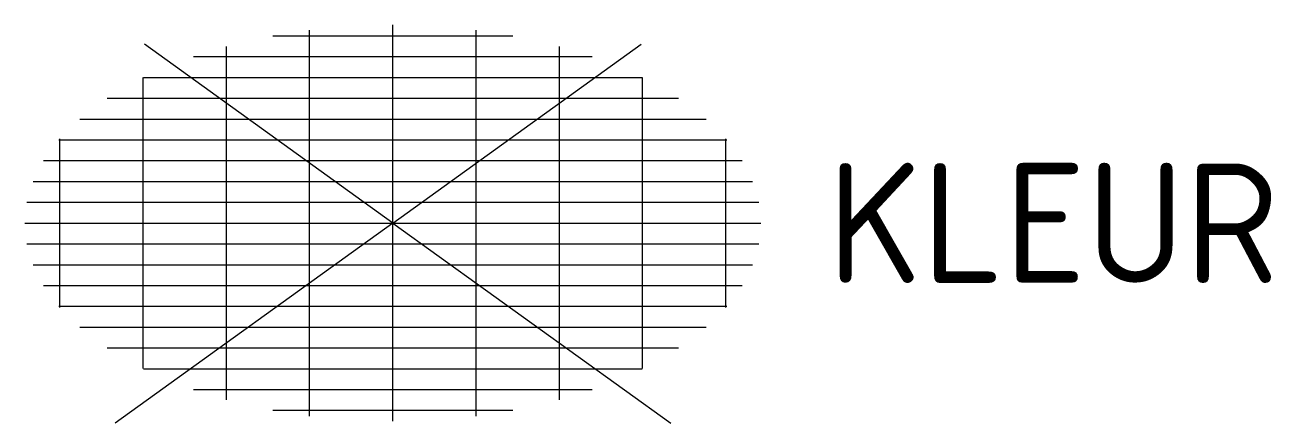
# Model space of a CAD drawing. Header units: metres. Extents: x -5.5 to 13.2, y -3 to 3.
import ezdxf
from ezdxf.enums import TextEntityAlignment as Align

# ---------------------------------------------------------------- set-up
doc = ezdxf.new("R2010")
doc.units = ezdxf.units.M
doc.styles.add('NLCS-ISO', font='NLCS-ISO.ttf')

msp = doc.modelspace()

# ---------------------------------------------------------------- linework, layer by layer
for p, q in [((-1.801, 2.812), (1.801, 2.812)), ((-1.25, -2.898), (-1.25, 2.898)), ((0, -2.975), (0, 2.975)), ((1.25, -2.898), (1.25, 2.898)), ((0, 0), (-3.728, 2.684)), ((-2.5, -2.653), (-2.5, 2.653)), ((0, 0), (3.728, 2.684)), ((2.5, -2.653), (2.5, 2.653)), ((-2.995, 2.5), (2.995, 2.5)), ((-3.75, -2.185), (-3.75, 2.185)), ((-3.745, 2.188), (3.745, 2.188)), ((3.75, -2.185), (3.75, 2.185)), ((-4.29, 1.875), (4.29, 1.875)), ((-4.702, 1.562), (4.702, 1.562)), ((-5.014, 1.25), (5.014, 1.25)), ((-5, -1.266), (-5, 1.266)), ((5, -1.266), (5, 1.266)), ((-5.244, 0.938), (5.244, 0.938)), ((-5.402, 0.625), (5.402, 0.625)), ((-5.494, 0.312), (5.494, 0.312)), ((-5.525, 0), (5.525, 0)), ((0, 0), (-4.172, -3.003)), ((0, 0), (4.172, -3.003)), ((-5.494, -0.312), (5.494, -0.312)), ((-5.402, -0.625), (5.402, -0.625)), ((-5.244, -0.938), (5.244, -0.938)), ((-5.014, -1.25), (5.014, -1.25)), ((-4.702, -1.562), (4.702, -1.562)), ((-4.29, -1.875), (4.29, -1.875)), ((-3.745, -2.188), (3.745, -2.188)), ((-2.995, -2.5), (2.995, -2.5)), ((-1.801, -2.812), (1.801, -2.812))]:
    msp.add_line(p, q)

# ---------------------------------------------------------------- texts
at = {"style": 'NLCS-ISO'}
msp.add_attdef('KLEUR', text='', height=1.8, dxfattribs=at).set_placement((6.525, 0), align=Align.MIDDLE_LEFT)

doc.saveas('drawing.dxf')
